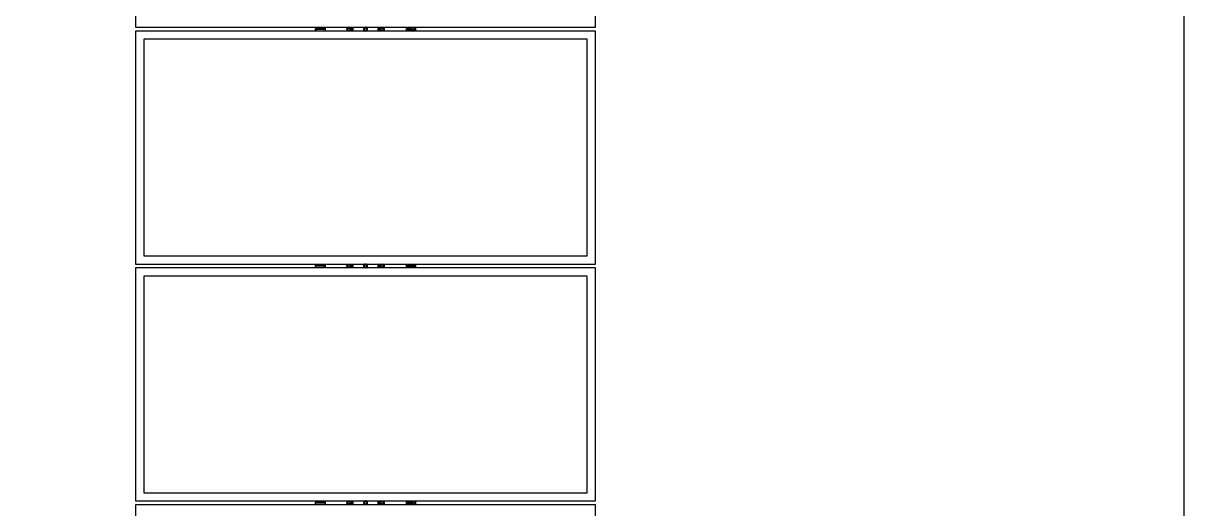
# Model space of a CAD drawing. Header units: feet. Extents: x -21 to 5170, y -254 to 1413.
# Drawn here: x 3599.1 to 3825.1, y 99.5 to 194.1 of the extents above; entities that cross this region are included whole.
import ezdxf

# ---------------------------------------------------------------- set-up
doc = ezdxf.new("R2010")
doc.units = ezdxf.units.FT
doc.header["$MEASUREMENT"] = 0
doc.layers.add('E-ARRY-TABL', color=9, linetype='Continuous')
doc.layers.add('G-NPLT', color=67, linetype='Continuous', plot=False)

msp = doc.modelspace()

# ---------------------------------------------------------------- linework, layer by layer
at = {"layer": 'E-ARRY-TABL'}
for p, q in [((3621.03775, 238.72263), (3621.03775, 193.31184)), ((3710.57758, 193.31184), (3710.57758, 238.72263)), ((3621.03775, 193.31184), (3710.57758, 193.31184)), ((3621.03775, 192.57941), (3621.03775, 147.16862)), ((3710.57758, 192.57941), (3621.03775, 192.57941)), ((3656.08005, 193.23221), (3656.6661, 193.31184)), ((3656.66682, 192.57941), (3656.08005, 192.65904)), ((3662.26924, 193.30387), (3662.278, 193.31184)), ((3662.64392, 193.31184), (3662.77249, 193.23723)), ((3662.7818, 193.31184), (3662.80776, 193.298)), ((3662.93731, 192.58738), (3662.92855, 192.57941)), ((3668.68039, 193.30607), (3668.68678, 193.31184)), ((3668.83352, 192.57941), (3668.80523, 192.59461)), ((3668.96945, 192.57941), (3668.8409, 192.65515)), ((3669.34371, 192.58518), (3669.33733, 192.57941)), ((3675.53528, 192.65904), (3674.9485, 192.57941)), ((3674.94923, 193.31184), (3675.53528, 193.23221)), ((3710.57758, 147.16862), (3710.57758, 192.57941)), ((3708.97538, 190.97721), (3622.63994, 190.97721)), ((3622.63994, 190.97721), (3622.63994, 148.77081)), ((3708.97538, 148.77081), (3708.97538, 190.97721)), ((3621.03775, 147.16862), (3710.57758, 147.16862)), ((3622.63994, 148.77081), (3708.97538, 148.77081)), ((3656.08005, 147.08899), (3656.6661, 147.16862)), ((3662.26924, 147.16064), (3662.278, 147.16862)), ((3662.64392, 147.16862), (3662.77249, 147.094)), ((3662.7818, 147.16862), (3662.80776, 147.15478)), ((3668.68039, 147.16285), (3668.68678, 147.16862)), ((3674.94923, 147.16862), (3675.53528, 147.08899)), ((3710.57758, 146.43619), (3621.03775, 146.43619)), ((3621.03775, 146.43619), (3621.03775, 101.0254)), ((3622.63994, 144.83399), (3622.63994, 102.62759)), ((3708.97538, 144.83399), (3622.63994, 144.83399)), ((3656.66682, 146.43619), (3656.08005, 146.51581)), ((3662.93731, 146.44416), (3662.92855, 146.43619)), ((3668.83352, 146.43619), (3668.80523, 146.45138)), ((3668.96945, 146.43619), (3668.8409, 146.51193)), ((3669.34371, 146.44196), (3669.33733, 146.43619)), ((3675.53528, 146.51581), (3674.9485, 146.43619)), ((3708.97538, 102.62759), (3708.97538, 144.83399)), ((3710.57758, 101.0254), (3710.57758, 146.43619)), ((3622.63994, 102.62759), (3708.97538, 102.62759)), ((3621.03775, 101.0254), (3710.57758, 101.0254)), ((3621.03775, 100.29296), (3621.03775, 54.88217)), ((3710.57758, 100.29296), (3621.03775, 100.29296)), ((3656.08005, 100.94577), (3656.6661, 101.0254)), ((3656.66682, 100.29296), (3656.08005, 100.37259)), ((3662.26924, 101.01742), (3662.278, 101.0254)), ((3662.64392, 101.0254), (3662.77249, 100.95078)), ((3662.7818, 101.0254), (3662.80776, 101.01156)), ((3662.93731, 100.30094), (3662.92855, 100.29296)), ((3668.68039, 101.01962), (3668.68678, 101.0254)), ((3668.83352, 100.29296), (3668.80523, 100.30816)), ((3668.97157, 100.29172), (3668.8409, 100.3687)), ((3669.34371, 100.29874), (3669.33733, 100.29296)), ((3675.53528, 100.37259), (3674.9485, 100.29296)), ((3674.94923, 101.0254), (3675.53528, 100.94577)), ((3710.57758, 54.88217), (3710.57758, 100.29296))]:
    msp.add_line(p, q, dxfattribs=at)
for centre, radius in [((3662.60327, 192.94563), 0.33715), ((3662.60327, 192.94563), 0.24051), ((3662.60327, 192.94563), 0.22889), ((3669.01205, 192.94563), 0.33715), ((3669.01205, 192.94563), 0.24051), ((3669.01205, 192.94563), 0.22889), ((3662.60327, 146.8024), 0.33715), ((3662.60327, 146.8024), 0.24051), ((3662.60327, 146.8024), 0.22889), ((3669.01205, 146.8024), 0.33715), ((3669.01205, 146.8024), 0.24051), ((3669.01205, 146.8024), 0.22889), ((3662.60327, 100.65918), 0.33715), ((3662.60327, 100.65918), 0.24051), ((3662.60327, 100.65918), 0.22889), ((3669.01205, 100.65918), 0.33715), ((3669.01205, 100.65918), 0.24051), ((3669.01205, 100.65918), 0.22889)]:
    msp.add_circle(centre, radius, dxfattribs=at)
for centre, radius, start, end in [((3662.60327, 192.94563), 0.48981, 132.9975613, 228.3883683), ((3662.60327, 192.94563), 0.40742, 115.9892336, 244.0107664), ((3662.60327, 192.94563), 0.40742, 295.9892336, 59.8725613), ((3662.60327, 192.94563), 0.48981, 312.9975613, 48.3883881), ((3669.01205, 192.94563), 0.48981, 132.6184959, 228.3883683), ((3669.01205, 192.94563), 0.40742, 115.9892336, 239.4934959), ((3669.01205, 192.94563), 0.40742, 295.9892336, 64.0107664), ((3669.01205, 192.94563), 0.48981, 312.6184959, 48.3883881), ((3662.60327, 146.8024), 0.48981, 132.9975613, 228.3883683), ((3662.60327, 146.8024), 0.40742, 115.9892336, 244.0107664), ((3662.60327, 146.8024), 0.40742, 295.9892336, 59.8725613), ((3662.60327, 146.8024), 0.48981, 312.9975613, 48.3883881), ((3669.01205, 146.8024), 0.48981, 132.6184959, 228.3883683), ((3669.01205, 146.8024), 0.40742, 115.9892336, 239.4934959), ((3669.01205, 146.8024), 0.40742, 295.9892336, 64.0107664), ((3669.01205, 146.8024), 0.48981, 312.6184959, 48.3883881), ((3662.60327, 100.65918), 0.48981, 132.9975613, 228.3883683), ((3662.60327, 100.65918), 0.40742, 115.9892336, 244.0107664), ((3662.60327, 100.65918), 0.40742, 295.9892336, 59.8725613), ((3662.60327, 100.65918), 0.48981, 312.9975613, 48.3883881), ((3669.01205, 100.65918), 0.48981, 132.6184959, 228.3883683), ((3669.01205, 100.65918), 0.40742, 115.9892336, 239.4934959), ((3669.01205, 100.65918), 0.40742, 295.9892336, 64.0107664), ((3669.01205, 100.65918), 0.48981, 312.6184959, 48.3883881)]:
    msp.add_arc(centre, radius, start, end, dxfattribs=at)
for points, knots in [([(3656.08005, 193.31184), (3656.08005, 193.30337), (3656.08005, 193.26169), (3656.08005, 193.24529), (3656.08005, 193.23221)], [0, 0, 0, 0, 0.203251759, 1, 1, 1, 1]), ([(3656.08005, 193.23221), (3656.08005, 193.21728), (3656.08005, 193.18912), (3656.08005, 193.15713), (3656.08005, 193.1309), (3656.08005, 193.08745), (3656.08005, 193.04854), (3656.08005, 193.02621), (3656.08005, 193.02386)], [0, 0, 0, 0, 0.336781761, 0.635414469, 0.762435252, 0.874639399, 0.986817621, 1, 1, 1, 1]), ([(3657.918, 193.12116), (3657.61191, 193.10078), (3656.9998, 193.06004), (3656.38661, 193.03592), (3656.08005, 193.02386)], [0, 0, 0, 0, 0.500050032, 1, 1, 1, 1]), ([(3656.08005, 192.91582), (3656.08005, 192.91905), (3656.08005, 192.9236), (3656.08005, 192.93082), (3656.08005, 192.93529), (3656.08005, 192.93892), (3656.08005, 192.94036), (3656.08005, 192.94326), (3656.08005, 192.94803), (3656.08005, 192.95467), (3656.08005, 192.96324), (3656.08005, 192.97681), (3656.08005, 192.99733), (3656.08005, 193.01415), (3656.08005, 193.02386)], [0, 0, 0, 0, 0.088792677, 0.125266565, 0.198196576, 0.211434953, 0.224673296, 0.237911626, 0.290864967, 0.355531486, 0.42020743, 0.526263413, 0.726625991, 1, 1, 1, 1]), ([(3657.91778, 192.86719), (3657.61161, 192.87792), (3656.99933, 192.89939), (3656.38646, 192.91035), (3656.08005, 192.91582)], [0, 0, 0, 0, 0.500036901, 1, 1, 1, 1]), ([(3656.08005, 192.65904), (3656.08005, 192.66409), (3656.08005, 192.69359), (3656.08005, 192.72009), (3656.08005, 192.76578), (3656.08005, 192.8077), (3656.08005, 192.85893), (3656.08005, 192.89669), (3656.08005, 192.91582)], [0, 0, 0, 0, 0.104408076, 0.610092505, 0.713229006, 0.816381409, 0.906958044, 1, 1, 1, 1]), ([(3656.08005, 192.65904), (3656.08005, 192.64532), (3656.08005, 192.62877), (3656.08005, 192.58661), (3656.08005, 192.57941)], [0, 0, 0, 0, 0.829245833, 1, 1, 1, 1]), ([(3657.91778, 192.86719), (3657.91788, 192.83865), (3657.91811, 192.77725), (3657.91782, 192.6914), (3657.91707, 192.62094), (3657.91623, 192.59183), (3657.91587, 192.57941)], [0, 0, 0, 0, 0.237682332, 0.511297981, 0.791460281, 1, 1, 1, 1]), ([(3657.91588, 193.31184), (3657.91623, 193.29934), (3657.91702, 193.27105), (3657.91779, 193.20581), (3657.91793, 193.14925), (3657.918, 193.12116)], [0, 0, 0, 0, 0.284877006, 0.644722971, 1, 1, 1, 1]), ([(3657.918, 193.12116), (3657.91792, 193.08185), (3657.91782, 193.03485), (3657.91754, 192.97947), (3657.91749, 192.95456), (3657.91748, 192.93349), (3657.91754, 192.91821), (3657.91755, 192.90725), (3657.91763, 192.89123), (3657.91772, 192.87627), (3657.91778, 192.86719)], [0, 0, 0, 0, 0.473900563, 0.566584192, 0.646097342, 0.765289978, 0.812851893, 0.824688911, 0.893504587, 1, 1, 1, 1]), ([(3662.26569, 192.75172), (3662.26576, 192.78334), (3662.2659, 192.84714), (3662.26605, 192.9131), (3662.26613, 192.94638)], [0, 0, 0, 0, 0.495457963, 1, 1, 1, 1]), ([(3662.43405, 192.65402), (3662.38989, 192.67965), (3662.33289, 192.71273), (3662.27805, 192.74455), (3662.26569, 192.75172)], [0, 0, 0, 0, 0.774619327, 1, 1, 1, 1]), ([(3662.26613, 192.94638), (3662.26614, 192.95099), (3662.26628, 193.01672), (3662.26643, 193.08114), (3662.26656, 193.14103)], [0, 0, 0, 0, 0.070220322, 1, 1, 1, 1]), ([(3662.26656, 193.14103), (3662.29397, 193.15677), (3662.3493, 193.18855), (3662.40649, 193.2214), (3662.43535, 193.23798)], [0, 0, 0, 0, 0.495457963, 1, 1, 1, 1]), ([(3662.56262, 192.57941), (3662.53376, 192.59616), (3662.49139, 192.62074), (3662.44791, 192.64598), (3662.43405, 192.65402)], [0, 0, 0, 0, 0.681174188, 1, 1, 1, 1]), ([(3662.43535, 193.23798), (3662.43935, 193.24028), (3662.48277, 193.26522), (3662.52532, 193.28966), (3662.56394, 193.31184)], [0, 0, 0, 0, 0.09219659, 1, 1, 1, 1]), ([(3662.7712, 192.65327), (3662.76719, 192.65097), (3662.72377, 192.62603), (3662.68123, 192.6016), (3662.6426, 192.57941)], [0, 0, 0, 0, 0.09219659, 1, 1, 1, 1]), ([(3662.93999, 192.75022), (3662.91257, 192.73448), (3662.85725, 192.7027), (3662.80005, 192.66985), (3662.7712, 192.65327)], [0, 0, 0, 0, 0.495457963, 1, 1, 1, 1]), ([(3662.77249, 193.23723), (3662.78635, 193.22919), (3662.84332, 193.19613), (3662.89884, 193.16391), (3662.94085, 193.13953)], [0, 0, 0, 0, 0.243165711, 1, 1, 1, 1]), ([(3662.94042, 192.94488), (3662.94041, 192.94026), (3662.94026, 192.87453), (3662.94012, 192.81011), (3662.93999, 192.75022)], [0, 0, 0, 0, 0.070220322, 1, 1, 1, 1]), ([(3662.94085, 193.13953), (3662.94078, 193.10791), (3662.94064, 193.04411), (3662.94049, 192.97815), (3662.94042, 192.94488)], [0, 0, 0, 0, 0.495457963, 1, 1, 1, 1]), ([(3663.17072, 193.31184), (3663.17093, 193.28329), (3663.17279, 193.03916), (3663.17146, 192.79501), (3663.17028, 192.57941)], [0, 0, 0, 0, 0.116959652, 1, 1, 1, 1]), ([(3663.39899, 192.57941), (3663.3998, 192.79547), (3663.40072, 193.03962), (3663.39925, 193.28376), (3663.39908, 193.31184)], [0, 0, 0, 0, 0.88496735, 1, 1, 1, 1]), ([(3665.73653, 193.31184), (3665.71696, 193.3096), (3665.6539, 193.30237), (3665.55885, 193.247), (3665.46754, 193.15363), (3665.41453, 193.03369), (3665.4062, 192.90437), (3665.44314, 192.77988), (3665.52097, 192.67565), (3665.62076, 192.60314), (3665.69675, 192.58658), (3665.72968, 192.57941)], [0, 0, 0, 0, 0.055467135, 0.178740105, 0.301068238, 0.422074784, 0.541486052, 0.660550552, 0.781493861, 0.905315943, 1, 1, 1, 1]), ([(3666.03938, 192.99786), (3666.04274, 192.9714), (3666.04842, 192.92659), (3666.03103, 192.85627), (3665.99559, 192.79295), (3665.93476, 192.73969), (3665.85996, 192.70931), (3665.7789, 192.70525), (3665.70091, 192.72834), (3665.63523, 192.77577), (3665.589, 192.84192), (3665.56701, 192.91975), (3665.57191, 193.00075), (3665.59303, 193.05081), (3665.6216, 193.09566), (3665.65785, 193.13574), (3665.72865, 193.17437), (3665.80853, 193.18769), (3665.88877, 193.17379), (3665.95919, 193.13406), (3666.01425, 193.07389), (3666.03102, 193.02315), (3666.03938, 192.99786)], [0, 0, 0, 0, 0.05318276, 0.090051856, 0.143930989, 0.197508132, 0.250693831, 0.303997406, 0.357752004, 0.411588514, 0.465007081, 0.518157859, 0.571608056, 0.625348022, 0.625461196, 0.679189914, 0.732471661, 0.785668797, 0.839276455, 0.893156273, 0.946740624, 1, 1, 1, 1]), ([(3666.20135, 192.90291), (3666.20204, 192.94531), (3666.20342, 193.0304), (3666.14936, 193.15028), (3666.06, 193.24458), (3665.96375, 193.30162), (3665.89893, 193.30935), (3665.87805, 193.31184)], [0, 0, 0, 0, 0.218328363, 0.43818827, 0.662256444, 0.89122321, 1, 1, 1, 1]), ([(3665.89981, 192.57941), (3665.93964, 192.5918), (3666.02122, 192.61718), (3666.11977, 192.70269), (3666.18206, 192.80296), (3666.19579, 192.87412), (3666.20135, 192.90291)], [0, 0, 0, 0, 0.263744587, 0.540159175, 0.814036973, 1, 1, 1, 1]), ([(3668.2162, 193.31184), (3668.21552, 193.09253), (3668.21477, 192.84838), (3668.21604, 192.60424), (3668.21617, 192.57941)], [0, 0, 0, 0, 0.898277382, 1, 1, 1, 1]), ([(3668.44459, 192.57941), (3668.4444, 192.60474), (3668.44252, 192.84887), (3668.44386, 193.09302), (3668.44506, 193.31184)], [0, 0, 0, 0, 0.10376783, 1, 1, 1, 1]), ([(3668.6732, 192.75396), (3668.67348, 192.78557), (3668.67404, 192.84937), (3668.67462, 192.91533), (3668.67492, 192.94861)], [0, 0, 0, 0, 0.495457963, 1, 1, 1, 1]), ([(3668.8409, 192.65515), (3668.8271, 192.66328), (3668.77035, 192.69672), (3668.71505, 192.7293), (3668.6732, 192.75396)], [0, 0, 0, 0, 0.243165711, 1, 1, 1, 1]), ([(3668.67492, 192.94861), (3668.67496, 192.95322), (3668.67554, 193.01895), (3668.67611, 193.08336), (3668.67664, 193.14325)], [0, 0, 0, 0, 0.070220322, 1, 1, 1, 1]), ([(3668.67664, 193.14325), (3668.70416, 193.15881), (3668.75969, 193.19023), (3668.8171, 193.2227), (3668.84607, 193.23908)], [0, 0, 0, 0, 0.495457963, 1, 1, 1, 1]), ([(3668.84607, 193.23908), (3668.85009, 193.24136), (3668.89352, 193.26592), (3668.93608, 193.28999), (3668.9747, 193.31184)], [0, 0, 0, 0, 0.092516545, 1, 1, 1, 1]), ([(3669.17804, 192.65217), (3669.17402, 192.6499), (3669.13059, 192.62533), (3669.08803, 192.60126), (3669.0494, 192.57941)], [0, 0, 0, 0, 0.092516545, 1, 1, 1, 1]), ([(3669.05466, 193.31184), (3669.08356, 193.29481), (3669.12592, 193.26985), (3669.16939, 193.24424), (3669.1832, 193.2361)], [0, 0, 0, 0, 0.682346465, 1, 1, 1, 1]), ([(3669.34747, 192.748), (3669.31995, 192.73244), (3669.26441, 192.70102), (3669.207, 192.66855), (3669.17804, 192.65217)], [0, 0, 0, 0, 0.495457963, 1, 1, 1, 1]), ([(3669.1832, 193.2361), (3669.22719, 193.21019), (3669.28397, 193.17673), (3669.3386, 193.14454), (3669.35091, 193.13729)], [0, 0, 0, 0, 0.774619327, 1, 1, 1, 1]), ([(3669.34919, 192.94264), (3669.34915, 192.93803), (3669.34857, 192.8723), (3669.348, 192.80789), (3669.34747, 192.748)], [0, 0, 0, 0, 0.070220322, 1, 1, 1, 1]), ([(3669.35091, 193.13729), (3669.35063, 193.10568), (3669.35006, 193.04188), (3669.34948, 192.97592), (3669.34919, 192.94264)], [0, 0, 0, 0, 0.495457963, 1, 1, 1, 1]), ([(3673.69755, 192.86719), (3673.69743, 192.83416), (3673.69718, 192.76303), (3673.69768, 192.66857), (3673.69852, 192.60454), (3673.69932, 192.58443), (3673.69952, 192.57941)], [0, 0, 0, 0, 0.272878633, 0.587618909, 0.897093641, 1, 1, 1, 1]), ([(3673.69953, 193.31184), (3673.69933, 193.30681), (3673.69853, 193.28666), (3673.69764, 193.2234), (3673.69743, 193.15543), (3673.69733, 193.12116)], [0, 0, 0, 0, 0.141530855, 0.567144679, 1, 1, 1, 1]), ([(3673.69733, 193.12116), (3673.69741, 193.08185), (3673.6975, 193.03485), (3673.69779, 192.97947), (3673.69784, 192.95456), (3673.69785, 192.93349), (3673.69778, 192.91821), (3673.69777, 192.90725), (3673.69769, 192.89123), (3673.6976, 192.87627), (3673.69755, 192.86719)], [0, 0, 0, 0, 0.473900563, 0.566584192, 0.646097342, 0.765289978, 0.812851893, 0.824688911, 0.893504587, 1, 1, 1, 1]), ([(3673.69733, 193.12116), (3674.00341, 193.10078), (3674.61553, 193.06004), (3675.22871, 193.03592), (3675.53528, 193.02386)], [0, 0, 0, 0, 0.500050032, 1, 1, 1, 1]), ([(3673.69755, 192.86719), (3674.00371, 192.87792), (3674.616, 192.89939), (3675.22887, 192.91035), (3675.53528, 192.91582)], [0, 0, 0, 0, 0.500036901, 1, 1, 1, 1]), ([(3675.53528, 193.23221), (3675.53528, 193.24593), (3675.53528, 193.26248), (3675.53528, 193.30464), (3675.53528, 193.31184)], [0, 0, 0, 0, 0.829245832, 1, 1, 1, 1]), ([(3675.53528, 193.23221), (3675.53528, 193.21715), (3675.53528, 193.18733), (3675.53528, 193.15834), (3675.53528, 193.12374), (3675.53528, 193.0777), (3675.53528, 193.04105), (3675.53528, 193.02386)], [0, 0, 0, 0, 0.332265312, 0.657491515, 0.788304514, 0.900705037, 1, 1, 1, 1]), ([(3675.53528, 193.02386), (3675.53528, 193.01054), (3675.53528, 192.99207), (3675.53528, 192.97174), (3675.53528, 192.96375), (3675.53528, 192.95577), (3675.53528, 192.94846), (3675.53528, 192.94181), (3675.53528, 192.94014), (3675.53528, 192.93782), (3675.53528, 192.93483), (3675.53528, 192.92951), (3675.53528, 192.92317), (3675.53528, 192.91817), (3675.53528, 192.91582)], [0, 0, 0, 0, 0.378460386, 0.525059812, 0.561520365, 0.597982148, 0.743875857, 0.762193155, 0.780422606, 0.789537342, 0.825996993, 0.862456604, 0.935401836, 1, 1, 1, 1]), ([(3675.53528, 192.91582), (3675.53528, 192.89712), (3675.53528, 192.8572), (3675.53528, 192.80426), (3675.53528, 192.76081), (3675.53528, 192.73385), (3675.53528, 192.70212), (3675.53528, 192.67379), (3675.53528, 192.65904)], [0, 0, 0, 0, 0.090987099, 0.194222261, 0.297480686, 0.412851507, 0.694273649, 1, 1, 1, 1]), ([(3675.53528, 192.57941), (3675.53528, 192.58788), (3675.53528, 192.62956), (3675.53528, 192.64596), (3675.53528, 192.65904)], [0, 0, 0, 0, 0.203251759, 1, 1, 1, 1]), ([(3656.08005, 147.16862), (3656.08005, 147.16015), (3656.08005, 147.11847), (3656.08005, 147.10206), (3656.08005, 147.08899)], [0, 0, 0, 0, 0.203251759, 1, 1, 1, 1]), ([(3656.08005, 147.08899), (3656.08005, 147.07406), (3656.08005, 147.04589), (3656.08005, 147.01391), (3656.08005, 146.98767), (3656.08005, 146.94422), (3656.08005, 146.90531), (3656.08005, 146.88298), (3656.08005, 146.88063)], [0, 0, 0, 0, 0.336781761, 0.635414469, 0.762435252, 0.874639399, 0.986817621, 1, 1, 1, 1]), ([(3657.918, 146.97793), (3657.61191, 146.95756), (3656.9998, 146.91681), (3656.38661, 146.89269), (3656.08005, 146.88063)], [0, 0, 0, 0, 0.500050032, 1, 1, 1, 1]), ([(3657.91588, 147.16862), (3657.91623, 147.15612), (3657.91702, 147.12783), (3657.91779, 147.06258), (3657.91793, 147.00603), (3657.918, 146.97793)], [0, 0, 0, 0, 0.284877006, 0.644722971, 1, 1, 1, 1]), ([(3657.918, 146.97793), (3657.91792, 146.93862), (3657.91782, 146.89162), (3657.91754, 146.83624), (3657.91749, 146.81133), (3657.91748, 146.79026), (3657.91754, 146.77499), (3657.91755, 146.76402), (3657.91763, 146.74801), (3657.91772, 146.73305), (3657.91778, 146.72397)], [0, 0, 0, 0, 0.473900563, 0.566584192, 0.646097342, 0.765289978, 0.812851893, 0.824688911, 0.893504587, 1, 1, 1, 1]), ([(3662.26613, 146.80315), (3662.26614, 146.80777), (3662.26628, 146.8735), (3662.26643, 146.93791), (3662.26656, 146.9978)], [0, 0, 0, 0, 0.070220322, 1, 1, 1, 1]), ([(3662.26656, 146.9978), (3662.29397, 147.01355), (3662.3493, 147.04533), (3662.40649, 147.07818), (3662.43535, 147.09475)], [0, 0, 0, 0, 0.495457963, 1, 1, 1, 1]), ([(3662.43535, 147.09475), (3662.43935, 147.09705), (3662.48277, 147.12199), (3662.52532, 147.14643), (3662.56394, 147.16862)], [0, 0, 0, 0, 0.09219659, 1, 1, 1, 1]), ([(3662.77249, 147.094), (3662.78635, 147.08597), (3662.84332, 147.0529), (3662.89884, 147.02069), (3662.94085, 146.9963)], [0, 0, 0, 0, 0.243165711, 1, 1, 1, 1]), ([(3662.94085, 146.9963), (3662.94078, 146.96469), (3662.94064, 146.90089), (3662.94049, 146.83493), (3662.94042, 146.80165)], [0, 0, 0, 0, 0.495457963, 1, 1, 1, 1]), ([(3663.17072, 147.16862), (3663.17093, 147.14006), (3663.17279, 146.89593), (3663.17146, 146.65178), (3663.17028, 146.43619)], [0, 0, 0, 0, 0.116959652, 1, 1, 1, 1]), ([(3663.39899, 146.43619), (3663.3998, 146.65225), (3663.40072, 146.8964), (3663.39925, 147.14053), (3663.39908, 147.16862)], [0, 0, 0, 0, 0.88496735, 1, 1, 1, 1]), ([(3665.73653, 147.16862), (3665.71696, 147.16638), (3665.6539, 147.15915), (3665.55885, 147.10377), (3665.46754, 147.01041), (3665.41453, 146.89047), (3665.4062, 146.76115), (3665.44314, 146.63666), (3665.52097, 146.53243), (3665.62076, 146.45992), (3665.69675, 146.44336), (3665.72968, 146.43619)], [0, 0, 0, 0, 0.055467135, 0.178740105, 0.301068238, 0.422074784, 0.541486052, 0.660550552, 0.781493861, 0.905315943, 1, 1, 1, 1]), ([(3666.03938, 146.85464), (3666.04274, 146.82817), (3666.04842, 146.78337), (3666.03103, 146.71305), (3665.99559, 146.64973), (3665.93476, 146.59647), (3665.85996, 146.56609), (3665.7789, 146.56203), (3665.70091, 146.58511), (3665.63523, 146.63255), (3665.589, 146.6987), (3665.56701, 146.77653), (3665.57191, 146.85752), (3665.59303, 146.90758), (3665.6216, 146.95243), (3665.65785, 146.99251), (3665.72865, 147.03114), (3665.80853, 147.04447), (3665.88877, 147.03056), (3665.95919, 146.99083), (3666.01425, 146.93067), (3666.03102, 146.87993), (3666.03938, 146.85464)], [0, 0, 0, 0, 0.05318276, 0.090051856, 0.143930989, 0.197508132, 0.250693831, 0.303997406, 0.357752004, 0.411588514, 0.465007081, 0.518157859, 0.571608056, 0.625348022, 0.625461196, 0.679189914, 0.732471661, 0.785668797, 0.839276455, 0.893156273, 0.946740624, 1, 1, 1, 1]), ([(3666.20135, 146.75968), (3666.20204, 146.80208), (3666.20342, 146.88718), (3666.14936, 147.00706), (3666.06, 147.10136), (3665.96375, 147.15839), (3665.89893, 147.16613), (3665.87805, 147.16862)], [0, 0, 0, 0, 0.218328363, 0.43818827, 0.662256444, 0.89122321, 1, 1, 1, 1]), ([(3668.2162, 147.16862), (3668.21552, 146.94931), (3668.21477, 146.70516), (3668.21604, 146.46102), (3668.21617, 146.43619)], [0, 0, 0, 0, 0.898277382, 1, 1, 1, 1]), ([(3668.44459, 146.43619), (3668.4444, 146.46152), (3668.44252, 146.70565), (3668.44386, 146.9498), (3668.44506, 147.16862)], [0, 0, 0, 0, 0.10376783, 1, 1, 1, 1]), ([(3668.67492, 146.80538), (3668.67496, 146.81), (3668.67554, 146.87573), (3668.67611, 146.94014), (3668.67664, 147.00003)], [0, 0, 0, 0, 0.070220322, 1, 1, 1, 1]), ([(3668.67664, 147.00003), (3668.70416, 147.01559), (3668.75969, 147.047), (3668.8171, 147.07948), (3668.84607, 147.09586)], [0, 0, 0, 0, 0.495457963, 1, 1, 1, 1]), ([(3668.84607, 147.09586), (3668.85009, 147.09813), (3668.89352, 147.1227), (3668.93608, 147.14677), (3668.9747, 147.16862)], [0, 0, 0, 0, 0.092516545, 1, 1, 1, 1]), ([(3669.05466, 147.16862), (3669.08356, 147.15159), (3669.12592, 147.12663), (3669.16939, 147.10102), (3669.1832, 147.09288)], [0, 0, 0, 0, 0.682346465, 1, 1, 1, 1]), ([(3669.1832, 147.09288), (3669.22719, 147.06696), (3669.28397, 147.03351), (3669.3386, 147.00132), (3669.35091, 146.99407)], [0, 0, 0, 0, 0.774619327, 1, 1, 1, 1]), ([(3669.35091, 146.99407), (3669.35063, 146.96246), (3669.35006, 146.89865), (3669.34948, 146.8327), (3669.34919, 146.79942)], [0, 0, 0, 0, 0.495457963, 1, 1, 1, 1]), ([(3673.69953, 147.16862), (3673.69933, 147.16359), (3673.69853, 147.14343), (3673.69764, 147.08018), (3673.69743, 147.01221), (3673.69733, 146.97793)], [0, 0, 0, 0, 0.141530855, 0.567144679, 1, 1, 1, 1]), ([(3673.69733, 146.97793), (3673.69741, 146.93862), (3673.6975, 146.89162), (3673.69779, 146.83624), (3673.69784, 146.81133), (3673.69785, 146.79026), (3673.69778, 146.77499), (3673.69777, 146.76402), (3673.69769, 146.74801), (3673.6976, 146.73305), (3673.69755, 146.72397)], [0, 0, 0, 0, 0.473900563, 0.566584192, 0.646097342, 0.765289978, 0.812851893, 0.824688911, 0.893504587, 1, 1, 1, 1]), ([(3673.69733, 146.97793), (3674.00341, 146.95756), (3674.61553, 146.91681), (3675.22871, 146.89269), (3675.53528, 146.88063)], [0, 0, 0, 0, 0.500050032, 1, 1, 1, 1]), ([(3675.53528, 147.08899), (3675.53528, 147.10271), (3675.53528, 147.11926), (3675.53528, 147.16142), (3675.53528, 147.16862)], [0, 0, 0, 0, 0.829245832, 1, 1, 1, 1]), ([(3675.53528, 147.08899), (3675.53528, 147.07392), (3675.53528, 147.04411), (3675.53528, 147.01512), (3675.53528, 146.98052), (3675.53528, 146.93448), (3675.53528, 146.89783), (3675.53528, 146.88063)], [0, 0, 0, 0, 0.332265312, 0.657491515, 0.788304514, 0.900705037, 1, 1, 1, 1]), ([(3656.08005, 146.7726), (3656.08005, 146.77583), (3656.08005, 146.78038), (3656.08005, 146.7876), (3656.08005, 146.79207), (3656.08005, 146.79569), (3656.08005, 146.79714), (3656.08005, 146.80003), (3656.08005, 146.8048), (3656.08005, 146.81145), (3656.08005, 146.82002), (3656.08005, 146.83359), (3656.08005, 146.85411), (3656.08005, 146.87093), (3656.08005, 146.88063)], [0, 0, 0, 0, 0.088792677, 0.125266565, 0.198196576, 0.211434953, 0.224673296, 0.237911626, 0.290864967, 0.355531486, 0.42020743, 0.526263413, 0.726625991, 1, 1, 1, 1]), ([(3657.91778, 146.72397), (3657.61161, 146.7347), (3656.99933, 146.75617), (3656.38646, 146.76712), (3656.08005, 146.7726)], [0, 0, 0, 0, 0.500036901, 1, 1, 1, 1]), ([(3656.08005, 146.51581), (3656.08005, 146.52086), (3656.08005, 146.55037), (3656.08005, 146.57686), (3656.08005, 146.62256), (3656.08005, 146.66448), (3656.08005, 146.7157), (3656.08005, 146.75347), (3656.08005, 146.7726)], [0, 0, 0, 0, 0.104408076, 0.610092505, 0.713229006, 0.816381409, 0.906958044, 1, 1, 1, 1]), ([(3656.08005, 146.51581), (3656.08005, 146.50209), (3656.08005, 146.48555), (3656.08005, 146.44339), (3656.08005, 146.43619)], [0, 0, 0, 0, 0.829245833, 1, 1, 1, 1]), ([(3657.91778, 146.72397), (3657.91788, 146.69542), (3657.91811, 146.63402), (3657.91782, 146.54817), (3657.91707, 146.47772), (3657.91623, 146.44861), (3657.91587, 146.43619)], [0, 0, 0, 0, 0.237682332, 0.511297981, 0.791460281, 1, 1, 1, 1]), ([(3662.26569, 146.6085), (3662.26576, 146.64011), (3662.2659, 146.70392), (3662.26605, 146.76987), (3662.26613, 146.80315)], [0, 0, 0, 0, 0.495457963, 1, 1, 1, 1]), ([(3662.43405, 146.5108), (3662.38989, 146.53642), (3662.33289, 146.56951), (3662.27805, 146.60133), (3662.26569, 146.6085)], [0, 0, 0, 0, 0.774619327, 1, 1, 1, 1]), ([(3662.56262, 146.43619), (3662.53376, 146.45293), (3662.49139, 146.47752), (3662.44791, 146.50275), (3662.43405, 146.5108)], [0, 0, 0, 0, 0.681174188, 1, 1, 1, 1]), ([(3662.7712, 146.51005), (3662.76719, 146.50775), (3662.72377, 146.48281), (3662.68123, 146.45837), (3662.6426, 146.43619)], [0, 0, 0, 0, 0.09219659, 1, 1, 1, 1]), ([(3662.93999, 146.607), (3662.91257, 146.59126), (3662.85725, 146.55948), (3662.80005, 146.52662), (3662.7712, 146.51005)], [0, 0, 0, 0, 0.495457963, 1, 1, 1, 1]), ([(3662.94042, 146.80165), (3662.94041, 146.79704), (3662.94026, 146.7313), (3662.94012, 146.66689), (3662.93999, 146.607)], [0, 0, 0, 0, 0.070220322, 1, 1, 1, 1]), ([(3665.89981, 146.43619), (3665.93964, 146.44858), (3666.02122, 146.47395), (3666.11977, 146.55947), (3666.18206, 146.65973), (3666.19579, 146.7309), (3666.20135, 146.75968)], [0, 0, 0, 0, 0.263744587, 0.540159175, 0.814036973, 1, 1, 1, 1]), ([(3668.6732, 146.61074), (3668.67348, 146.64235), (3668.67404, 146.70615), (3668.67462, 146.77211), (3668.67492, 146.80538)], [0, 0, 0, 0, 0.495457963, 1, 1, 1, 1]), ([(3668.8409, 146.51193), (3668.8271, 146.52006), (3668.77035, 146.5535), (3668.71505, 146.58608), (3668.6732, 146.61074)], [0, 0, 0, 0, 0.243165711, 1, 1, 1, 1]), ([(3669.17804, 146.50894), (3669.17402, 146.50667), (3669.13059, 146.48211), (3669.08803, 146.45803), (3669.0494, 146.43619)], [0, 0, 0, 0, 0.092516545, 1, 1, 1, 1]), ([(3669.34747, 146.60478), (3669.31995, 146.58921), (3669.26441, 146.5578), (3669.207, 146.52533), (3669.17804, 146.50894)], [0, 0, 0, 0, 0.495457963, 1, 1, 1, 1]), ([(3669.34919, 146.79942), (3669.34915, 146.79481), (3669.34857, 146.72908), (3669.348, 146.66467), (3669.34747, 146.60478)], [0, 0, 0, 0, 0.070220322, 1, 1, 1, 1]), ([(3673.69755, 146.72397), (3673.69743, 146.69094), (3673.69718, 146.61981), (3673.69768, 146.52535), (3673.69852, 146.46132), (3673.69932, 146.44121), (3673.69952, 146.43619)], [0, 0, 0, 0, 0.272878633, 0.587618909, 0.897093641, 1, 1, 1, 1]), ([(3673.69755, 146.72397), (3674.00371, 146.7347), (3674.616, 146.75617), (3675.22887, 146.76712), (3675.53528, 146.7726)], [0, 0, 0, 0, 0.500036901, 1, 1, 1, 1]), ([(3675.53528, 146.88063), (3675.53528, 146.86732), (3675.53528, 146.84884), (3675.53528, 146.82852), (3675.53528, 146.82052), (3675.53528, 146.81255), (3675.53528, 146.80523), (3675.53528, 146.79858), (3675.53528, 146.79692), (3675.53528, 146.79459), (3675.53528, 146.7916), (3675.53528, 146.78629), (3675.53528, 146.77994), (3675.53528, 146.77495), (3675.53528, 146.7726)], [0, 0, 0, 0, 0.378460386, 0.525059812, 0.561520365, 0.597982148, 0.743875857, 0.762193155, 0.780422606, 0.789537342, 0.825996993, 0.862456604, 0.935401836, 1, 1, 1, 1]), ([(3675.53528, 146.7726), (3675.53528, 146.7539), (3675.53528, 146.71398), (3675.53528, 146.66104), (3675.53528, 146.61758), (3675.53528, 146.59063), (3675.53528, 146.5589), (3675.53528, 146.53056), (3675.53528, 146.51581)], [0, 0, 0, 0, 0.090987099, 0.194222261, 0.297480686, 0.412851507, 0.694273649, 1, 1, 1, 1]), ([(3675.53528, 146.43619), (3675.53528, 146.44466), (3675.53528, 146.48634), (3675.53528, 146.50274), (3675.53528, 146.51581)], [0, 0, 0, 0, 0.203251759, 1, 1, 1, 1]), ([(3656.08005, 101.0254), (3656.08005, 101.01692), (3656.08005, 100.97525), (3656.08005, 100.95884), (3656.08005, 100.94577)], [0, 0, 0, 0, 0.203251759, 1, 1, 1, 1]), ([(3656.08005, 100.94577), (3656.08005, 100.93084), (3656.08005, 100.90267), (3656.08005, 100.87068), (3656.08005, 100.84445), (3656.08005, 100.801), (3656.08005, 100.76209), (3656.08005, 100.73976), (3656.08005, 100.73741)], [0, 0, 0, 0, 0.336781761, 0.635414469, 0.762435252, 0.874639399, 0.986817621, 1, 1, 1, 1]), ([(3657.918, 100.83471), (3657.61191, 100.81434), (3656.9998, 100.77359), (3656.38661, 100.74947), (3656.08005, 100.73741)], [0, 0, 0, 0, 0.500050032, 1, 1, 1, 1]), ([(3656.08005, 100.62938), (3656.08005, 100.6326), (3656.08005, 100.63715), (3656.08005, 100.64438), (3656.08005, 100.64885), (3656.08005, 100.65247), (3656.08005, 100.65392), (3656.08005, 100.65681), (3656.08005, 100.66158), (3656.08005, 100.66823), (3656.08005, 100.6768), (3656.08005, 100.69037), (3656.08005, 100.71089), (3656.08005, 100.72771), (3656.08005, 100.73741)], [0, 0, 0, 0, 0.088792677, 0.125266565, 0.198196576, 0.211434953, 0.224673296, 0.237911626, 0.290864967, 0.355531486, 0.42020743, 0.526263413, 0.726625991, 1, 1, 1, 1]), ([(3657.91778, 100.58074), (3657.61161, 100.59148), (3656.99933, 100.61295), (3656.38646, 100.6239), (3656.08005, 100.62938)], [0, 0, 0, 0, 0.500036901, 1, 1, 1, 1]), ([(3656.08005, 100.37259), (3656.08005, 100.37764), (3656.08005, 100.40714), (3656.08005, 100.43364), (3656.08005, 100.47933), (3656.08005, 100.52126), (3656.08005, 100.57248), (3656.08005, 100.61024), (3656.08005, 100.62938)], [0, 0, 0, 0, 0.104408076, 0.610092505, 0.713229006, 0.816381409, 0.906958044, 1, 1, 1, 1]), ([(3656.08005, 100.37259), (3656.08005, 100.35887), (3656.08005, 100.34233), (3656.08005, 100.30016), (3656.08005, 100.29296)], [0, 0, 0, 0, 0.829245833, 1, 1, 1, 1]), ([(3657.91778, 100.58074), (3657.91788, 100.5522), (3657.91811, 100.4908), (3657.91782, 100.40495), (3657.91707, 100.33449), (3657.91623, 100.30538), (3657.91587, 100.29296)], [0, 0, 0, 0, 0.237682332, 0.511297981, 0.791460281, 1, 1, 1, 1]), ([(3657.91588, 101.0254), (3657.91623, 101.01289), (3657.91702, 100.9846), (3657.91779, 100.91936), (3657.91793, 100.86281), (3657.918, 100.83471)], [0, 0, 0, 0, 0.284877006, 0.644722971, 1, 1, 1, 1]), ([(3657.918, 100.83471), (3657.91792, 100.7954), (3657.91782, 100.7484), (3657.91754, 100.69302), (3657.91749, 100.66811), (3657.91748, 100.64704), (3657.91754, 100.63177), (3657.91755, 100.6208), (3657.91763, 100.60479), (3657.91772, 100.58983), (3657.91778, 100.58074)], [0, 0, 0, 0, 0.473900563, 0.566584192, 0.646097342, 0.765289978, 0.812851893, 0.824688911, 0.893504587, 1, 1, 1, 1]), ([(3662.26569, 100.46528), (3662.26576, 100.49689), (3662.2659, 100.56069), (3662.26605, 100.62665), (3662.26613, 100.65993)], [0, 0, 0, 0, 0.495457963, 1, 1, 1, 1]), ([(3662.43405, 100.36758), (3662.38989, 100.3932), (3662.33289, 100.42628), (3662.27805, 100.4581), (3662.26569, 100.46528)], [0, 0, 0, 0, 0.774619327, 1, 1, 1, 1]), ([(3662.26613, 100.65993), (3662.26614, 100.66454), (3662.26628, 100.73028), (3662.26643, 100.79469), (3662.26656, 100.85458)], [0, 0, 0, 0, 0.070220322, 1, 1, 1, 1]), ([(3662.26656, 100.85458), (3662.29397, 100.87033), (3662.3493, 100.90211), (3662.40649, 100.93496), (3662.43535, 100.95153)], [0, 0, 0, 0, 0.495457963, 1, 1, 1, 1]), ([(3662.56262, 100.29296), (3662.53376, 100.30971), (3662.49139, 100.3343), (3662.44791, 100.35953), (3662.43405, 100.36758)], [0, 0, 0, 0, 0.681174188, 1, 1, 1, 1]), ([(3662.43535, 100.95153), (3662.43935, 100.95383), (3662.48277, 100.97877), (3662.52532, 101.00321), (3662.56394, 101.0254)], [0, 0, 0, 0, 0.09219659, 1, 1, 1, 1]), ([(3662.7712, 100.36683), (3662.76719, 100.36453), (3662.72377, 100.33959), (3662.68123, 100.31515), (3662.6426, 100.29296)], [0, 0, 0, 0, 0.09219659, 1, 1, 1, 1]), ([(3662.93999, 100.46378), (3662.91257, 100.44803), (3662.85725, 100.41625), (3662.80005, 100.3834), (3662.7712, 100.36683)], [0, 0, 0, 0, 0.495457963, 1, 1, 1, 1]), ([(3662.77249, 100.95078), (3662.78635, 100.94274), (3662.84332, 100.90968), (3662.89884, 100.87746), (3662.94085, 100.85308)], [0, 0, 0, 0, 0.243165711, 1, 1, 1, 1]), ([(3662.94042, 100.65843), (3662.94041, 100.65381), (3662.94026, 100.58808), (3662.94012, 100.52367), (3662.93999, 100.46378)], [0, 0, 0, 0, 0.070220322, 1, 1, 1, 1]), ([(3662.94085, 100.85308), (3662.94078, 100.82147), (3662.94064, 100.75766), (3662.94049, 100.69171), (3662.94042, 100.65843)], [0, 0, 0, 0, 0.495457963, 1, 1, 1, 1]), ([(3663.17072, 101.0254), (3663.17093, 100.99684), (3663.17279, 100.75271), (3663.17146, 100.50856), (3663.17028, 100.29296)], [0, 0, 0, 0, 0.116959652, 1, 1, 1, 1]), ([(3663.39899, 100.29296), (3663.3998, 100.50903), (3663.40072, 100.75318), (3663.39925, 100.99731), (3663.39908, 101.0254)], [0, 0, 0, 0, 0.88496735, 1, 1, 1, 1]), ([(3665.73653, 101.0254), (3665.71696, 101.02315), (3665.6539, 101.01593), (3665.55885, 100.96055), (3665.46754, 100.86719), (3665.41453, 100.74725), (3665.4062, 100.61792), (3665.44314, 100.49344), (3665.52097, 100.38921), (3665.62076, 100.3167), (3665.69675, 100.30014), (3665.72968, 100.29296)], [0, 0, 0, 0, 0.055467135, 0.178740105, 0.301068238, 0.422074784, 0.541486052, 0.660550552, 0.781493861, 0.905315943, 1, 1, 1, 1]), ([(3666.03938, 100.71141), (3666.04274, 100.68495), (3666.04842, 100.64014), (3666.03103, 100.56982), (3665.99559, 100.5065), (3665.93476, 100.45324), (3665.85996, 100.42286), (3665.7789, 100.4188), (3665.70091, 100.44189), (3665.63523, 100.48933), (3665.589, 100.55547), (3665.56701, 100.63331), (3665.57191, 100.7143), (3665.59303, 100.76436), (3665.6216, 100.80921), (3665.65785, 100.84929), (3665.72865, 100.88792), (3665.80853, 100.90125), (3665.88877, 100.88734), (3665.95919, 100.84761), (3666.01425, 100.78745), (3666.03102, 100.73671), (3666.03938, 100.71141)], [0, 0, 0, 0, 0.05318276, 0.090051856, 0.143930989, 0.197508132, 0.250693831, 0.303997406, 0.357752004, 0.411588514, 0.465007081, 0.518157859, 0.571608056, 0.625348022, 0.625461196, 0.679189914, 0.732471661, 0.785668797, 0.839276455, 0.893156273, 0.946740624, 1, 1, 1, 1]), ([(3666.20135, 100.61646), (3666.20204, 100.65886), (3666.20342, 100.74396), (3666.14936, 100.86384), (3666.06, 100.95814), (3665.96375, 101.01517), (3665.89893, 101.0229), (3665.87805, 101.0254)], [0, 0, 0, 0, 0.218328363, 0.43818827, 0.662256444, 0.89122321, 1, 1, 1, 1]), ([(3665.89981, 100.29296), (3665.93964, 100.30535), (3666.02122, 100.33073), (3666.11977, 100.41624), (3666.18206, 100.51651), (3666.19579, 100.58768), (3666.20135, 100.61646)], [0, 0, 0, 0, 0.263744587, 0.540159175, 0.814036973, 1, 1, 1, 1]), ([(3668.2162, 101.0254), (3668.21552, 100.80608), (3668.21477, 100.56193), (3668.21604, 100.3178), (3668.21617, 100.29296)], [0, 0, 0, 0, 0.898277382, 1, 1, 1, 1]), ([(3668.44459, 100.29296), (3668.4444, 100.3183), (3668.44252, 100.56243), (3668.44386, 100.80658), (3668.44506, 101.0254)], [0, 0, 0, 0, 0.10376783, 1, 1, 1, 1]), ([(3668.6732, 100.46751), (3668.67348, 100.49913), (3668.67404, 100.56293), (3668.67462, 100.62888), (3668.67492, 100.66216)], [0, 0, 0, 0, 0.495457963, 1, 1, 1, 1]), ([(3668.8409, 100.3687), (3668.8271, 100.37683), (3668.77035, 100.41027), (3668.71505, 100.44286), (3668.6732, 100.46751)], [0, 0, 0, 0, 0.243165711, 1, 1, 1, 1]), ([(3668.67492, 100.66216), (3668.67496, 100.66678), (3668.67554, 100.7325), (3668.67611, 100.79692), (3668.67664, 100.8568)], [0, 0, 0, 0, 0.070220322, 1, 1, 1, 1]), ([(3668.67664, 100.8568), (3668.70416, 100.87237), (3668.75969, 100.90378), (3668.8171, 100.93625), (3668.84607, 100.95264)], [0, 0, 0, 0, 0.495457963, 1, 1, 1, 1]), ([(3668.84607, 100.95264), (3668.85009, 100.95491), (3668.89352, 100.97948), (3668.93608, 101.00355), (3668.9747, 101.0254)], [0, 0, 0, 0, 0.092516545, 1, 1, 1, 1]), ([(3669.17804, 100.36572), (3669.17402, 100.36345), (3669.13059, 100.33888), (3669.08803, 100.31481), (3669.0494, 100.29296)], [0, 0, 0, 0, 0.092516545, 1, 1, 1, 1]), ([(3669.05466, 101.0254), (3669.08356, 101.00836), (3669.12592, 100.98341), (3669.16939, 100.95779), (3669.1832, 100.94966)], [0, 0, 0, 0, 0.682346465, 1, 1, 1, 1]), ([(3669.34747, 100.46155), (3669.31995, 100.44599), (3669.26441, 100.41458), (3669.207, 100.38211), (3669.17804, 100.36572)], [0, 0, 0, 0, 0.495457963, 1, 1, 1, 1]), ([(3669.1832, 100.94966), (3669.22719, 100.92374), (3669.28397, 100.89028), (3669.3386, 100.8581), (3669.35091, 100.85084)], [0, 0, 0, 0, 0.774619327, 1, 1, 1, 1]), ([(3669.34919, 100.6562), (3669.34915, 100.65158), (3669.34857, 100.58585), (3669.348, 100.52144), (3669.34747, 100.46155)], [0, 0, 0, 0, 0.070220322, 1, 1, 1, 1]), ([(3669.35091, 100.85084), (3669.35063, 100.81923), (3669.35006, 100.75543), (3669.34948, 100.68948), (3669.34919, 100.6562)], [0, 0, 0, 0, 0.495457963, 1, 1, 1, 1]), ([(3673.69755, 100.58074), (3673.69743, 100.54771), (3673.69718, 100.47658), (3673.69768, 100.38212), (3673.69852, 100.3181), (3673.69932, 100.29798), (3673.69952, 100.29296)], [0, 0, 0, 0, 0.272878633, 0.587618909, 0.897093641, 1, 1, 1, 1]), ([(3673.69953, 101.0254), (3673.69933, 101.02037), (3673.69853, 101.00021), (3673.69764, 100.93695), (3673.69743, 100.86898), (3673.69733, 100.83471)], [0, 0, 0, 0, 0.141530855, 0.567144679, 1, 1, 1, 1]), ([(3673.69733, 100.83471), (3673.69741, 100.7954), (3673.6975, 100.7484), (3673.69779, 100.69302), (3673.69784, 100.66811), (3673.69785, 100.64704), (3673.69778, 100.63177), (3673.69777, 100.6208), (3673.69769, 100.60479), (3673.6976, 100.58983), (3673.69755, 100.58074)], [0, 0, 0, 0, 0.473900563, 0.566584192, 0.646097342, 0.765289978, 0.812851893, 0.824688911, 0.893504587, 1, 1, 1, 1]), ([(3673.69733, 100.83471), (3674.00341, 100.81434), (3674.61553, 100.77359), (3675.22871, 100.74947), (3675.53528, 100.73741)], [0, 0, 0, 0, 0.500050032, 1, 1, 1, 1]), ([(3673.69755, 100.58074), (3674.00371, 100.59148), (3674.616, 100.61295), (3675.22887, 100.6239), (3675.53528, 100.62938)], [0, 0, 0, 0, 0.500036901, 1, 1, 1, 1]), ([(3675.53528, 100.94577), (3675.53528, 100.95949), (3675.53528, 100.97603), (3675.53528, 101.0182), (3675.53528, 101.0254)], [0, 0, 0, 0, 0.829245832, 1, 1, 1, 1]), ([(3675.53528, 100.94577), (3675.53528, 100.9307), (3675.53528, 100.90088), (3675.53528, 100.87189), (3675.53528, 100.8373), (3675.53528, 100.79126), (3675.53528, 100.7546), (3675.53528, 100.73741)], [0, 0, 0, 0, 0.332265312, 0.657491515, 0.788304514, 0.900705037, 1, 1, 1, 1]), ([(3675.53528, 100.73741), (3675.53528, 100.7241), (3675.53528, 100.70562), (3675.53528, 100.68529), (3675.53528, 100.6773), (3675.53528, 100.66932), (3675.53528, 100.66201), (3675.53528, 100.65536), (3675.53528, 100.6537), (3675.53528, 100.65137), (3675.53528, 100.64838), (3675.53528, 100.64306), (3675.53528, 100.63672), (3675.53528, 100.63172), (3675.53528, 100.62938)], [0, 0, 0, 0, 0.378460386, 0.525059812, 0.561520365, 0.597982148, 0.743875857, 0.762193155, 0.780422606, 0.789537342, 0.825996993, 0.862456604, 0.935401836, 1, 1, 1, 1]), ([(3675.53528, 100.62938), (3675.53528, 100.61068), (3675.53528, 100.57076), (3675.53528, 100.51781), (3675.53528, 100.47436), (3675.53528, 100.4474), (3675.53528, 100.41567), (3675.53528, 100.38734), (3675.53528, 100.37259)], [0, 0, 0, 0, 0.090987099, 0.194222261, 0.297480686, 0.412851507, 0.694273649, 1, 1, 1, 1]), ([(3675.53528, 100.29296), (3675.53528, 100.30143), (3675.53528, 100.34311), (3675.53528, 100.35952), (3675.53528, 100.37259)], [0, 0, 0, 0, 0.203251759, 1, 1, 1, 1])]:
    msp.add_open_spline(points, degree=3, knots=knots, dxfattribs=at)
at = {"layer": 'G-NPLT'}
msp.add_lwpolyline([(3176.95258, 315.58045), (3825.1344, 315.58045), (3825.1344, -144.6313), (3176.95258, -144.6313)], close=True, dxfattribs=at)

doc.saveas('drawing.dxf')
